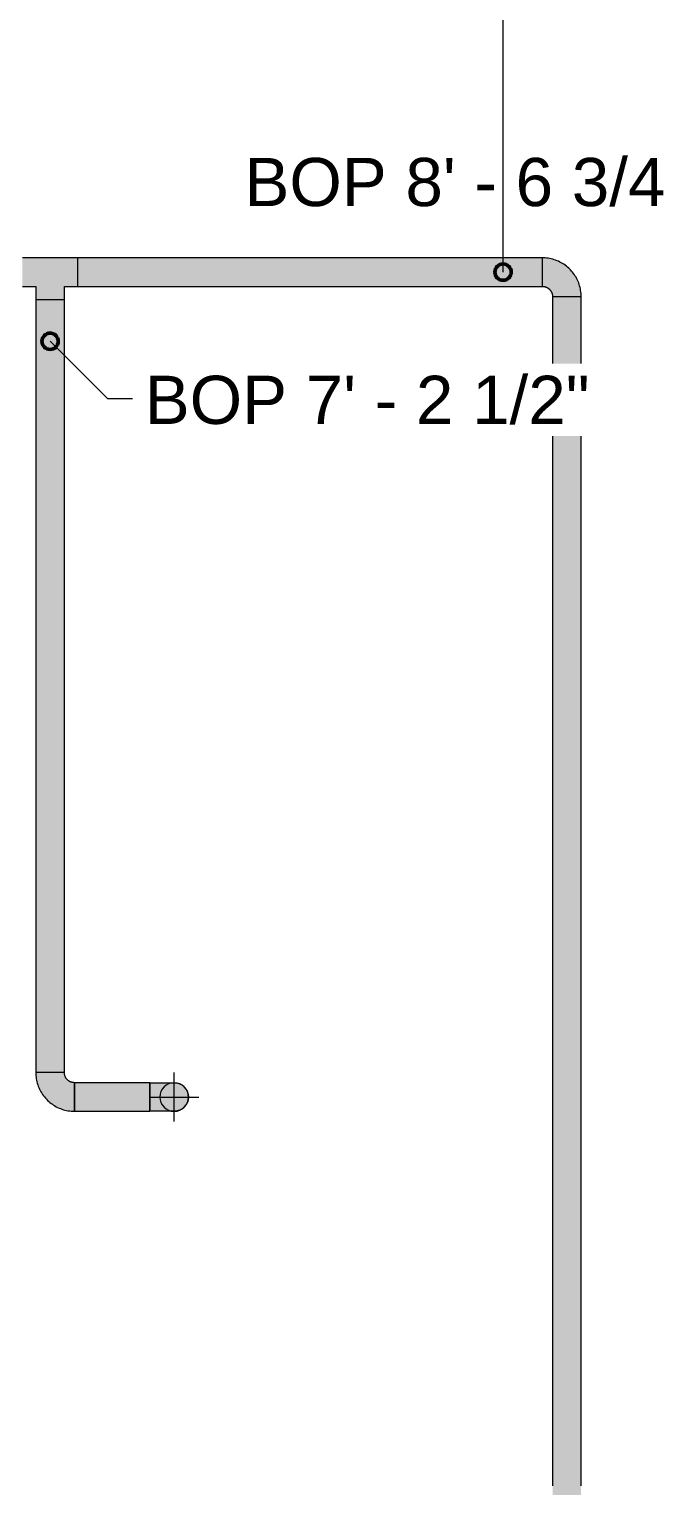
# Model space of a CAD drawing. Header units: inches. Extents: x -3385 to 41, y 7 to 1342.
# Drawn here: x -3101.8 to -3025.1, y 983.1 to 1161.5 of the extents above; entities that cross this region are included whole.
import ezdxf

# ---------------------------------------------------------------- set-up
doc = ezdxf.new("R2010")
doc.units = ezdxf.units.IN
doc.header["$MEASUREMENT"] = 0
for name, color, linetype, lineweight in [('G-ANNO-DIMS', 111, 'Continuous', 9), ('P-PIPE', 3, 'Continuous', 9), ('P-PIPE-CNTR', 3, 'Continuous', 9)]:
    doc.layers.add(name, color=color, linetype=linetype, lineweight=lineweight)
doc.styles.add('Arial', font='arial.ttf', dxfattribs={"height": 5.901198})

# ---------------------------------------------------------------- blocks, each defined once
blk = doc.blocks.new('Elbow - Welded - Generic - Standard-1106298-LOWER PARKING')
at = {"layer": 'P-PIPE'}
h = blk.add_hatch(color=256, dxfattribs=at)
h.paths.add_polyline_path([(-3036, 1128.75), (-3034.25, 1128.75), (-3034.49, 1130.22), (-3035.16, 1131.54), (-3036.24, 1132.6), (-3037.53, 1133.26), (-3039, 1133.49), (-3038.99, 1132.61), (-3039, 1129.99), (-3038.38, 1129.83), (-3037.92, 1129.37), (-3037.75, 1128.75), (-3036.67, 1128.75), (-3036, 1128.75)], flags=0)
h.paths.add_polyline_path([(-3038.99, 1131.29), (-3038.98, 1131.29), (-3038.59, 1131.41)], flags=0)
blk.add_hatch(color=256, dxfattribs=at).paths.add_polyline_path([(-3034.82, 1130.88), (-3035, 1131.26), (-3035.05, 1131.33), (-3034.95, 1131.13)], flags=0)
at = {"layer": 'P-PIPE', "flags": 128}
for points in [[(-3035.64, 1132.1), (-3035.77, 1132.23), (-3035.91, 1132.35), (-3036.06, 1132.47), (-3036.21, 1132.59), (-3036.37, 1132.7), (-3036.53, 1132.8), (-3036.69, 1132.89), (-3036.86, 1132.98), (-3037.03, 1133.07), (-3037.2, 1133.14), (-3037.38, 1133.21), (-3037.56, 1133.27), (-3037.74, 1133.32), (-3037.93, 1133.37), (-3038.11, 1133.41), (-3038.3, 1133.44), (-3038.49, 1133.47), (-3038.68, 1133.48), (-3038.86, 1133.49), (-3039, 1133.49)], [(-3034.25, 1128.75), (-3034.26, 1128.94), (-3034.27, 1129.13), (-3034.29, 1129.32), (-3034.32, 1129.51), (-3034.35, 1129.69), (-3034.39, 1129.88), (-3034.44, 1130.06), (-3034.5, 1130.24), (-3034.56, 1130.42), (-3034.63, 1130.6), (-3034.71, 1130.77), (-3034.79, 1130.94), (-3034.88, 1131.11), (-3034.98, 1131.27), (-3035.08, 1131.43), (-3035.19, 1131.58), (-3035.31, 1131.73), (-3035.43, 1131.88), (-3035.56, 1132.02), (-3035.64, 1132.1)], [(-3039, 1129.99), (-3038.95, 1129.99), (-3038.9, 1129.99), (-3038.85, 1129.98), (-3038.8, 1129.98), (-3038.75, 1129.97), (-3038.7, 1129.96), (-3038.65, 1129.94), (-3038.61, 1129.93), (-3038.56, 1129.91), (-3038.51, 1129.89), (-3038.47, 1129.87), (-3038.42, 1129.85), (-3038.38, 1129.83), (-3038.34, 1129.8), (-3038.3, 1129.78), (-3038.26, 1129.75), (-3038.22, 1129.72), (-3038.18, 1129.68), (-3038.14, 1129.65), (-3038.12, 1129.63)], [(-3038.12, 1129.63), (-3038.08, 1129.59), (-3038.05, 1129.55), (-3038.02, 1129.52), (-3037.99, 1129.48), (-3037.96, 1129.43), (-3037.93, 1129.39), (-3037.91, 1129.35), (-3037.89, 1129.31), (-3037.86, 1129.26), (-3037.84, 1129.21), (-3037.83, 1129.17), (-3037.81, 1129.12), (-3037.8, 1129.07), (-3037.79, 1129.03), (-3037.78, 1128.98), (-3037.77, 1128.93), (-3037.76, 1128.88), (-3037.76, 1128.83), (-3037.76, 1128.78), (-3037.75, 1128.75)]]:
    blk.add_lwpolyline(points, dxfattribs=at)
at = {"layer": 'P-PIPE'}
for centre, major_axis, ratio, start_param, end_param in [((-3039, 1131.74), (0, 1.75), 0.002082, 6.151234, 6.281093), ((-3039, 1131.74), (0, 1.75), 0.002082, 5.760227, 6.019294), ((-3039, 1131.74), (0, 1.75), 0.002082, 5.498128, 5.757495), ((-3039, 1131.74), (0, 1.75), 0.002082, 5.236184, 5.495695), ((-3039, 1131.74), (0, 1.75), 0.002082, 4.974289, 5.233896), ((-3039, 1131.74), (0, 1.75), 0.002082, 4.712412, 4.972096), ((-3039, 1131.74), (0, 1.75), 0.002082, 4.450542, 4.710297), ((-3039, 1131.74), (0, 1.75), 0.002082, 4.188665, 4.448498), ((-3039, 1131.74), (0, 1.75), 0.002082, 3.664824, 3.924899), ((-3039, 1131.74), (0, 1.75), 0.002082, 3.402721, 3.663099), ((-3039, 1131.74), (0, 1.75), 0.002082, 3.141593, 3.4013), ((-3039, 1131.74), (0, 1.75), 0.002082, 3.92677, 4.186698), ((-3036, 1128.75), (1.75, 0), 0.002092, 3.143674, 3.273539), ((-3036, 1128.75), (1.75, 0), 0.002092, 3.405474, 3.664554), ((-3036, 1128.75), (1.75, 0), 0.002092, 3.667273, 3.926652), ((-3036, 1128.75), (1.75, 0), 0.002092, 3.929072, 4.188595), ((-3036, 1128.75), (1.75, 0), 0.002092, 4.190872, 4.45049), ((-3036, 1128.75), (1.75, 0), 0.002092, 4.452671, 4.712366), ((-3036, 1128.75), (1.75, 0), 0.002092, 4.714471, 4.974236), ((-3036, 1128.75), (1.75, 0), 0.002092, 4.97627, 5.236112), ((-3036, 1128.75), (1.75, 0), 0.002092, 5.238069, 5.498007), ((-3036, 1128.75), (1.75, 0), 0.002092, 5.499869, 5.759952), ((-3036, 1128.75), (1.75, 0), 0.002092, 5.761668, 6.022054), ((-3036, 1128.75), (1.75, 0), 0.002092, 6.023468, 6.283185)]:
    blk.add_ellipse(centre, major_axis=major_axis, ratio=ratio, start_param=start_param, end_param=end_param, dxfattribs=at)
blk = doc.blocks.new('Elbow - Welded - Generic - Standard-1086409-LOWER PARKING')
at = {"layer": 'P-PIPE'}
for points in [[(-3086.51, 1030.74), (-3085.81, 1030.74), (-3085.75, 1031.2), (-3085.58, 1031.62), (-3085.26, 1032.01), (-3084.94, 1032.26), (-3084.52, 1032.43), (-3084.06, 1032.49), (-3085.18, 1032.49), (-3086.29, 1032.49), (-3087.06, 1032.49), (-3087.06, 1030.74)], [(-3087.06, 1028.99), (-3084.8, 1029), (-3084.4, 1028.99), (-3084.06, 1028.99), (-3084.52, 1029.05), (-3084.94, 1029.23), (-3085.3, 1029.51), (-3085.58, 1029.87), (-3085.75, 1030.29), (-3085.81, 1030.74), (-3087.06, 1030.74), (-3087.06, 1029.05)]]:
    blk.add_hatch(color=256, dxfattribs=at).paths.add_polyline_path(points, flags=0)
h = blk.add_hatch(color=256, dxfattribs=at)
h.paths.add_polyline_path([(-3082.83, 1029.51), (-3082.83, 1029.51), (-3082.55, 1029.87)], flags=0)
h.paths.add_polyline_path([(-3083.19, 1029.23), (-3083.19, 1029.23), (-3082.83, 1029.51)], flags=0)
h.paths.add_polyline_path([(-3084.06, 1028.99), (-3083.61, 1029.05), (-3083.61, 1029.05), (-3084.06, 1028.99)], flags=0)
h.paths.add_polyline_path([(-3084.06, 1028.99), (-3084.06, 1028.99), (-3084.52, 1029.05)], flags=0)
h.paths.add_polyline_path([(-3084.52, 1029.05), (-3084.52, 1029.05), (-3084.94, 1029.23)], flags=0)
h.paths.add_polyline_path([(-3084.94, 1029.23), (-3084.94, 1029.23), (-3084.94, 1029.23)], flags=0)
for p, q in [((-3087.06, 1030.74), (-3087.06, 1032.49)), ((-3087.06, 1028.99), (-3087.06, 1030.74))]:
    blk.add_line(p, q, dxfattribs=at)
at = {"layer": 'P-PIPE', "flags": 128}
for points in [[(-3087.06, 1032.49), (-3086.94, 1032.49), (-3086.82, 1032.49), (-3086.7, 1032.49), (-3086.58, 1032.49), (-3086.46, 1032.49), (-3086.34, 1032.49), (-3086.23, 1032.49), (-3086.11, 1032.49), (-3086, 1032.49), (-3085.89, 1032.49), (-3085.78, 1032.49), (-3085.67, 1032.49), (-3085.57, 1032.49), (-3085.47, 1032.49), (-3085.37, 1032.49), (-3085.27, 1032.49), (-3085.17, 1032.49), (-3085.08, 1032.49), (-3084.99, 1032.49), (-3084.91, 1032.49), (-3084.83, 1032.49), (-3084.75, 1032.49), (-3084.67, 1032.49), (-3084.6, 1032.49), (-3084.54, 1032.49), (-3084.47, 1032.49), (-3084.42, 1032.49), (-3084.36, 1032.49), (-3084.31, 1032.49), (-3084.27, 1032.49), (-3084.23, 1032.49), (-3084.19, 1032.49), (-3084.16, 1032.49), (-3084.13, 1032.49), (-3084.11, 1032.49), (-3084.09, 1032.49), (-3084.08, 1032.49), (-3084.07, 1032.49), (-3084.06, 1032.49)], [(-3084.06, 1032.49), (-3083.99, 1032.49), (-3083.92, 1032.49), (-3083.85, 1032.48), (-3083.78, 1032.47), (-3083.72, 1032.46), (-3083.65, 1032.44), (-3083.58, 1032.42), (-3083.51, 1032.4), (-3083.45, 1032.38), (-3083.38, 1032.35), (-3083.32, 1032.33), (-3083.25, 1032.3), (-3083.19, 1032.26), (-3083.13, 1032.23), (-3083.07, 1032.19), (-3083.02, 1032.15), (-3082.96, 1032.1), (-3082.91, 1032.06), (-3082.86, 1032.01), (-3082.81, 1031.96), (-3082.76, 1031.91), (-3082.71, 1031.86), (-3082.67, 1031.8), (-3082.63, 1031.75), (-3082.59, 1031.69), (-3082.55, 1031.63), (-3082.52, 1031.57), (-3082.49, 1031.51), (-3082.46, 1031.44), (-3082.43, 1031.38), (-3082.41, 1031.31), (-3082.39, 1031.24), (-3082.37, 1031.18), (-3082.35, 1031.11), (-3082.34, 1031.04), (-3082.33, 1030.97), (-3082.32, 1030.9), (-3082.32, 1030.83), (-3082.31, 1030.76), (-3082.31, 1030.74)], [(-3082.31, 1030.74), (-3082.31, 1030.67), (-3082.32, 1030.6), (-3082.33, 1030.53), (-3082.34, 1030.46), (-3082.35, 1030.4), (-3082.36, 1030.33), (-3082.38, 1030.26), (-3082.4, 1030.19), (-3082.43, 1030.13), (-3082.45, 1030.06), (-3082.48, 1030), (-3082.51, 1029.93), (-3082.54, 1029.87), (-3082.58, 1029.81), (-3082.62, 1029.75), (-3082.66, 1029.7), (-3082.7, 1029.64), (-3082.75, 1029.59), (-3082.79, 1029.54), (-3082.84, 1029.49), (-3082.9, 1029.44), (-3082.95, 1029.39), (-3083, 1029.35), (-3083.06, 1029.31), (-3083.12, 1029.27), (-3083.18, 1029.23), (-3083.24, 1029.2), (-3083.3, 1029.17), (-3083.36, 1029.14), (-3083.43, 1029.11), (-3083.49, 1029.09), (-3083.56, 1029.07), (-3083.63, 1029.05), (-3083.7, 1029.03), (-3083.77, 1029.02), (-3083.83, 1029.01), (-3083.9, 1029), (-3083.97, 1029), (-3084.04, 1028.99), (-3084.06, 1028.99)], [(-3084.07, 1028.99), (-3084.07, 1028.99), (-3084.08, 1028.99), (-3084.1, 1028.99), (-3084.12, 1028.99), (-3084.15, 1028.99), (-3084.18, 1028.99), (-3084.21, 1028.99), (-3084.25, 1028.99), (-3084.3, 1028.99), (-3084.35, 1028.99), (-3084.4, 1028.99), (-3084.46, 1028.99), (-3084.52, 1028.99), (-3084.59, 1028.99), (-3084.66, 1028.99), (-3084.73, 1028.99), (-3084.81, 1028.99), (-3084.89, 1028.99), (-3084.97, 1028.99), (-3085.06, 1028.99), (-3085.15, 1028.99), (-3085.24, 1028.99), (-3085.34, 1028.99), (-3085.44, 1028.99), (-3085.54, 1028.99), (-3085.64, 1028.99), (-3085.75, 1028.99), (-3085.86, 1028.99), (-3085.97, 1028.99), (-3086.08, 1028.99), (-3086.2, 1028.99), (-3086.31, 1028.99), (-3086.43, 1028.99), (-3086.55, 1028.99), (-3086.66, 1028.99), (-3086.78, 1028.99), (-3086.9, 1028.99), (-3087.02, 1028.99), (-3087.06, 1028.99)]]:
    blk.add_lwpolyline(points, dxfattribs=at)
blk = doc.blocks.new('Elbow - Welded - Generic - Standard-V14-LOWER PARKING')
at = {"layer": 'P-PIPE'}
for points in [[(-3096.25, 1028.99), (-3096.25, 1032.49), (-3096.87, 1032.66), (-3097.33, 1033.11), (-3097.49, 1033.74), (-3098.79, 1033.74), (-3100.99, 1033.74), (-3100.76, 1032.27), (-3100.09, 1030.95), (-3099.01, 1029.88), (-3097.72, 1029.23), (-3096.25, 1028.99)], [(-3100.09, 1030.95), (-3100.42, 1031.61), (-3100.25, 1031.22), (-3100.17, 1031.09)]]:
    blk.add_hatch(color=256, dxfattribs=at).paths.add_polyline_path(points, flags=0)
for p, q in [((-3096.25, 1032.49), (-3096.25, 1032.43)), ((-3096.25, 1032.43), (-3096.25, 1032.26)), ((-3096.25, 1032.26), (-3096.25, 1031.98)), ((-3096.25, 1031.98), (-3096.25, 1031.62)), ((-3096.25, 1031.62), (-3096.25, 1031.2)), ((-3096.25, 1031.2), (-3096.25, 1030.75)), ((-3096.25, 1030.74), (-3096.25, 1030.29)), ((-3096.25, 1030.29), (-3096.25, 1029.87)), ((-3096.25, 1029.87), (-3096.25, 1029.51)), ((-3096.25, 1029.51), (-3096.25, 1029.23)), ((-3096.25, 1029.23), (-3096.25, 1029.05)), ((-3096.25, 1029.01), (-3096.25, 1028.99))]:
    blk.add_line(p, q, dxfattribs=at)
at = {"layer": 'P-PIPE', "flags": 128}
for points in [[(-3100.99, 1033.74), (-3100.99, 1033.55), (-3100.98, 1033.36), (-3100.96, 1033.17), (-3100.93, 1032.98), (-3100.9, 1032.79), (-3100.86, 1032.61), (-3100.81, 1032.42), (-3100.75, 1032.24), (-3100.69, 1032.06), (-3100.62, 1031.89), (-3100.54, 1031.72), (-3100.46, 1031.55), (-3100.37, 1031.38), (-3100.27, 1031.22), (-3100.16, 1031.06), (-3100.05, 1030.9), (-3099.94, 1030.75), (-3099.82, 1030.61), (-3099.69, 1030.47), (-3099.55, 1030.33), (-3099.42, 1030.2), (-3099.27, 1030.08), (-3099.12, 1029.96), (-3098.97, 1029.85), (-3098.81, 1029.74), (-3098.65, 1029.65), (-3098.49, 1029.55), (-3098.32, 1029.47), (-3098.14, 1029.39), (-3097.97, 1029.32), (-3097.79, 1029.25), (-3097.61, 1029.19), (-3097.43, 1029.14), (-3097.24, 1029.1), (-3097.06, 1029.06), (-3096.87, 1029.03), (-3096.68, 1029.01), (-3096.49, 1029), (-3096.3, 1028.99), (-3096.25, 1028.99)], [(-3096.25, 1032.49), (-3096.3, 1032.49), (-3096.35, 1032.5), (-3096.4, 1032.5), (-3096.45, 1032.51), (-3096.5, 1032.52), (-3096.55, 1032.53), (-3096.59, 1032.54), (-3096.64, 1032.56), (-3096.69, 1032.57), (-3096.73, 1032.59), (-3096.78, 1032.61), (-3096.82, 1032.63), (-3096.87, 1032.66), (-3096.91, 1032.68), (-3096.95, 1032.71), (-3096.99, 1032.74), (-3097.03, 1032.77), (-3097.07, 1032.8), (-3097.11, 1032.83), (-3097.14, 1032.87), (-3097.18, 1032.91), (-3097.21, 1032.94), (-3097.24, 1032.98), (-3097.27, 1033.02), (-3097.3, 1033.06), (-3097.32, 1033.11), (-3097.35, 1033.15), (-3097.37, 1033.19), (-3097.39, 1033.24), (-3097.41, 1033.29), (-3097.43, 1033.33), (-3097.44, 1033.38), (-3097.45, 1033.43), (-3097.47, 1033.48), (-3097.47, 1033.52), (-3097.48, 1033.57), (-3097.49, 1033.62), (-3097.49, 1033.67), (-3097.49, 1033.72), (-3097.49, 1033.74)]]:
    blk.add_lwpolyline(points, dxfattribs=at)
at = {"layer": 'P-PIPE'}
blk.add_ellipse((-3099.24, 1033.74), major_axis=(1.75, 0), ratio=0.001765, start_param=0, end_param=3.141593, dxfattribs=at)

msp = doc.modelspace()

# ---------------------------------------------------------------- hatches: boundary and pattern name
at = {"layer": 'P-PIPE'}
for points in [[(-3095.857, 1129.993), (-3095.854, 1131.08), (-3095.857, 1133.493), (-3102.629, 1133.493), (-3102.626, 1132.983), (-3102.625, 1130.141), (-3102.627, 1130.141), (-3102.629, 1129.993), (-3100.993, 1129.993), (-3099.239, 1131.746), (-3097.492, 1129.993), (-3097.392, 1129.993)], [(-3083.417, 1131.743), (-3038.993, 1131.743), (-3038.997, 1133.493), (-3095.857, 1133.493), (-3095.854, 1132.618), (-3095.853, 1131.743)], [(-3097.493, 1128.357), (-3097.497, 1129.997), (-3098.184, 1130.689), (-3099.239, 1131.746), (-3100.993, 1129.993), (-3100.993, 1128.357), (-3100.115, 1128.36), (-3097.496, 1128.357)], [(-3100.993, 1033.735), (-3099.696, 1033.738), (-3099.243, 1033.738), (-3099.243, 1128.36), (-3100.993, 1128.357), (-3100.993, 1057.56)], [(-3097.691, 1128.358), (-3099.696, 1128.36), (-3097.727, 1128.358)], [(-3036.005, 983.125), (-3036.005, 1128.747), (-3037.755, 1128.749), (-3037.753, 983.129), (-3036.663, 983.125), (-3036.225, 983.125)], [(-3036.005, 983.125), (-3034.255, 983.129), (-3034.255, 1128.751), (-3035.13, 1128.747), (-3036.005, 1128.747), (-3036.005, 988.833)], [(-3092.155, 1030.743), (-3087.055, 1030.743), (-3087.055, 1032.493), (-3096.251, 1032.493), (-3096.251, 1030.743)], [(-3084.063, 1028.993), (-3083.61, 1029.053), (-3083.188, 1029.227), (-3082.826, 1029.506), (-3082.548, 1029.868), (-3082.373, 1030.29), (-3082.313, 1030.743), (-3082.373, 1031.196), (-3082.548, 1031.618), (-3082.826, 1031.98), (-3083.188, 1032.259), (-3083.61, 1032.433), (-3084.063, 1032.493), (-3084.516, 1032.433), (-3084.938, 1032.259), (-3085.301, 1031.98), (-3085.579, 1031.618), (-3085.753, 1031.196), (-3085.813, 1030.743), (-3085.753, 1030.29), (-3085.579, 1029.868), (-3085.301, 1029.506), (-3084.938, 1029.227), (-3084.516, 1029.053)], [(-3088.584, 1028.993), (-3087.055, 1028.997), (-3087.055, 1030.743), (-3096.251, 1030.743), (-3096.251, 1028.993), (-3095.785, 1028.993)], [(-3035.993, 976.353), (-3034.255, 976.357), (-3034.255, 983.129), (-3035.13, 983.125), (-3037.755, 983.129), (-3037.755, 981.493), (-3037.125, 980.869), (-3035.993, 979.739), (-3037.755, 977.99), (-3037.755, 976.357), (-3036.663, 976.354), (-3035.999, 976.353)]]:
    msp.add_hatch(color=256, dxfattribs=at).paths.add_polyline_path(points, flags=0)
h = msp.add_hatch(color=256, dxfattribs=at)
h.paths.add_polyline_path([(-3048.468, 1129.993), (-3038.997, 1129.993), (-3038.994, 1131.1), (-3038.993, 1131.743), (-3095.853, 1131.743), (-3095.856, 1129.993), (-3083.417, 1129.993)], flags=0)
h.paths.add_polyline_path([(-3095.855, 1130.227), (-3095.854, 1130.227), (-3083.417, 1130.227)], flags=0)
h = msp.add_hatch(color=256, dxfattribs=at)
h.paths.add_polyline_path([(-3097.725, 1128.358), (-3097.725, 1128.358), (-3097.725, 1126.288)], flags=0)
h.paths.add_polyline_path([(-3098.003, 1128.359), (-3098.003, 1128.359), (-3098.003, 1126.288)], flags=0)
h.paths.add_polyline_path([(-3097.493, 1033.735), (-3097.497, 1128.357), (-3098.79, 1128.36), (-3099.243, 1128.36), (-3099.243, 1033.738), (-3097.552, 1033.736)], flags=0)

# ---------------------------------------------------------------- linework, layer by layer
at = {"layer": 'G-ANNO-DIMS'}
for p, q in [((-3099.243, 1123.272), (-3092.226, 1116.254)), ((-3092.226, 1116.254), (-3089.158, 1116.254))]:
    msp.add_line(p, q, dxfattribs=at)
at = {"layer": 'G-ANNO-DIMS', "lineweight": 50}
for centre in [(-3043.814, 1131.743), (-3099.243, 1123.272)]:
    msp.add_circle(centre, 1, dxfattribs=at)
at = {"layer": 'P-PIPE'}
for p, q in [((-3095.857, 1133.493), (-3102.629, 1133.493)), ((-3038.997, 1133.493), (-3095.857, 1133.493)), ((-3102.629, 1129.993), (-3100.993, 1129.993)), ((-3100.993, 1129.993), (-3100.993, 1128.357)), ((-3097.493, 1129.993), (-3095.857, 1129.993)), ((-3097.493, 1128.357), (-3097.493, 1129.993)), ((-3095.857, 1129.993), (-3038.997, 1129.993)), ((-3100.993, 1128.357), (-3100.993, 1033.735)), ((-3097.493, 1033.735), (-3097.493, 1128.357)), ((-3037.755, 1128.751), (-3037.755, 983.129)), ((-3034.255, 983.129), (-3034.255, 1128.751)), ((-3087.055, 1032.493), (-3096.251, 1032.493)), ((-3096.251, 1032.478), (-3096.251, 1032.493)), ((-3096.251, 1032.261), (-3096.251, 1032.433)), ((-3096.251, 1031.983), (-3096.251, 1032.259)), ((-3096.251, 1031.621), (-3096.251, 1031.98)), ((-3096.251, 1031.199), (-3096.251, 1031.618)), ((-3096.251, 1030.746), (-3096.251, 1031.196)), ((-3087.055, 1032.493), (-3087.055, 1028.993)), ((-3096.251, 1030.293), (-3096.251, 1030.743)), ((-3096.251, 1029.871), (-3096.251, 1030.29)), ((-3096.251, 1029.508), (-3096.251, 1029.868)), ((-3096.251, 1029.229), (-3096.251, 1029.506)), ((-3096.251, 1029.053), (-3096.251, 1029.227)), ((-3096.251, 1029.008), (-3096.251, 1029.053)), ((-3096.251, 1028.993), (-3087.055, 1028.993))]:
    msp.add_line(p, q, dxfattribs=at)
for start, end in [(0, 180), (180, 0)]:
    msp.add_arc((-3084.063, 1030.743), 1.75, start, end, dxfattribs=at)
for centre, major_axis, ratio, start_param, end_param in [((-3095.857, 1131.743), (0, 1.75), 0.0020896, 6.0234679, 6.2831853), ((-3095.857, 1131.743), (0, 1.75), 0.0020896, 6.1533207, 6.2831853), ((-3095.857, 1131.743), (0, 1.75), 0.0020896, 5.7616685, 6.0220542), ((-3095.857, 1131.743), (0, 1.75), 0.0020896, 5.7623097, 6.0213859), ((-3095.857, 1131.743), (0, 1.75), 0.0020896, 5.4998692, 5.759952), ((-3095.857, 1131.743), (0, 1.75), 0.0020896, 5.5002099, 5.7595865), ((-3095.857, 1131.743), (0, 1.75), 0.0020896, 5.2380698, 5.4980071), ((-3095.857, 1131.743), (0, 1.75), 0.0020896, 5.2382656, 5.4977871), ((-3038.997, 1131.743), (0, 1.75), 0.0020896, 6.0213859, 6.1513245), ((-3095.857, 1131.743), (0, 1.75), 0.0020896, 4.9762704, 5.236112), ((-3095.857, 1131.743), (0, 1.75), 0.0020896, 4.9763708, 5.2359878), ((-3095.857, 1131.743), (0, 1.75), 0.0020896, 4.714471, 4.9742362), ((-3095.857, 1131.743), (0, 1.75), 0.0020896, 4.714495, 4.9741884), ((-3095.857, 1131.743), (0, 1.75), 0.0020896, 4.4526716, 4.7123656), ((-3095.857, 1131.743), (0, 1.75), 0.0020896, 4.4526244, 4.712389), ((-3095.857, 1131.743), (0, 1.75), 0.0020896, 4.1908722, 4.4504899), ((-3095.857, 1131.743), (0, 1.75), 0.0020896, 4.1907486, 4.4505896), ((-3095.857, 1131.743), (0, 1.75), 0.0020896, 3.9288537, 4.1887902), ((-3095.857, 1131.743), (0, 1.75), 0.0020896, 3.9290728, 4.1885953), ((-3038.997, 1131.743), (0, 1.75), 0.0020896, 4.712389, 4.9721438), ((-3038.997, 1131.743), (0, 1.75), 0.0020896, 4.4505896, 4.7102729), ((-3095.857, 1131.743), (0, 1.75), 0.0020896, 3.2735274, 3.403392), ((-3095.857, 1131.743), (0, 1.75), 0.0020896, 3.1436747, 3.2735393), ((-3095.857, 1131.743), (0, 1.75), 0.0020896, 3.4054741, 3.6645541), ((-3095.857, 1131.743), (0, 1.75), 0.0020896, 3.4048097, 3.6651914), ((-3095.857, 1131.743), (0, 1.75), 0.0020896, 3.6672734, 3.9266516), ((-3095.857, 1131.743), (0, 1.75), 0.0020896, 3.6669095, 3.9269908), ((-3038.997, 1131.743), (0, 1.75), 0.0020896, 3.1415927, 3.2713528), ((-3099.243, 1128.357), (1.75, 0), 0.002082, 3.0096426, 3.139503), ((-3099.243, 1128.357), (1.75, 0), 0.0017651, 2.8797933, 3.0097142), ((-3099.243, 1128.357), (1.75, 0), 0.0017651, 2.6179939, 2.8783704), ((-3099.243, 1128.357), (1.75, 0), 0.002082, 2.6186335, 2.8777036), ((-3099.243, 1128.357), (1.75, 0), 0.002082, 2.3565349, 2.6159042), ((-3099.243, 1128.357), (1.75, 0), 0.0017651, 2.3561945, 2.6162696), ((-3099.243, 1128.357), (1.75, 0), 0.002082, 2.0945908, 2.3541049), ((-3099.243, 1128.357), (1.75, 0), 0.0017651, 2.0943951, 2.3543247), ((-3099.243, 1128.357), (1.75, 0), 0.002082, 1.8326958, 2.0923055), ((-3099.243, 1128.357), (1.75, 0), 0.0017651, 1.8325957, 2.0924295), ((-3099.243, 1128.357), (-1.75, 0), 0.002082, 4.7124125, 4.9720987), ((-3099.243, 1128.357), (1.75, 0), 0.0017651, 1.5707963, 1.8305535), ((-3099.243, 1128.357), (1.75, 0), 0.002082, 1.308949, 1.5687067), ((-3099.243, 1128.357), (1.75, 0), 0.0017651, 1.3089969, 1.5686826), ((-3099.243, 1128.357), (1.75, 0), 0.002082, 1.0470728, 1.3069073), ((-3099.243, 1128.357), (1.75, 0), 0.0017651, 1.0471976, 1.3068066), ((-3099.243, 1128.357), (1.75, 0), 0.002082, 0.7851774, 1.0451079), ((-3099.243, 1128.357), (1.75, 0), 0.0017651, 0.7853982, 1.0449114), ((-3099.243, 1128.357), (1.75, 0), 0.002082, 0.5232319, 0.7833085), ((-3099.243, 1128.357), (1.75, 0), 0.0017651, 0.5235988, 0.7829666), ((-3099.243, 1128.357), (1.75, 0), 0.002082, 0.2611287, 0.5215091), ((-3099.243, 1128.357), (1.75, 0), 0.0017651, 0.2617994, 0.5208657), ((-3099.243, 1128.357), (1.75, 0), 0.002082, 0, 0.2597098), ((-3099.243, 1128.357), (1.75, 0), 0.0017651, 0, 0.12992), ((-3036.005, 1128.751), (1.75, 0), 0.002092, 3.2735272, 3.403392), ((-3036.005, 1128.751), (1.75, 0), 0.002092, 3.4048094, 3.6651914), ((-3036.005, 1128.751), (1.75, 0), 0.002092, 3.6669091, 3.9269908), ((-3036.005, 1128.751), (1.75, 0), 0.002092, 3.9288534, 4.1887902), ((-3036.005, 1128.751), (1.75, 0), 0.002092, 4.1907482, 4.4505896), ((-3036.005, 1128.751), (1.75, 0), 0.002092, 4.452624, 4.712389), ((-3036.005, 1128.751), (1.75, 0), 0.002092, 4.7144945, 4.9741884), ((-3036.005, 1128.751), (1.75, 0), 0.002092, 4.9763703, 5.2359878), ((-3036.005, 1128.751), (1.75, 0), 0.002092, 5.2382652, 5.4977871), ((-3036.005, 1128.751), (1.75, 0), 0.002092, 5.5002094, 5.7595865), ((-3036.005, 1128.751), (1.75, 0), 0.002092, 5.7623091, 6.0213859), ((-3036.005, 1128.751), (1.75, 0), 0.002092, 6.1533205, 6.2831853), ((-3099.243, 1033.735), (1.75, 0), 0.0017651, 1.5707963, 3.1415927), ((-3099.243, 1033.735), (1.75, 0), 0.0017651, 0, 1.5707963)]:
    msp.add_ellipse(centre, major_axis=major_axis, ratio=ratio, start_param=start_param, end_param=end_param, dxfattribs=at)
at = {"layer": 'P-PIPE-CNTR'}
for p, q in [((-3084.063, 1027.743), (-3084.063, 1033.743)), ((-3087.063, 1030.743), (-3081.063, 1030.743))]:
    msp.add_line(p, q, dxfattribs=at)

# ---------------------------------------------------------------- block references
at = {"layer": 'P-PIPE'}
for name in ['Elbow - Welded - Generic - Standard-1106298-LOWER PARKING', 'Elbow - Welded - Generic - Standard-V14-LOWER PARKING', 'Elbow - Welded - Generic - Standard-1086409-LOWER PARKING']:
    msp.add_blockref(name, (0, 0), dxfattribs=at)

# ---------------------------------------------------------------- texts
at = {"layer": 'G-ANNO-DIMS', "insert": (-3075.458, 1145.73), "char_height": 5.9012, "width": 64.872, "attachment_point": 1, "line_spacing_factor": 0.938532, "style": 'Arial', "bg_fill": 3, "box_fill_scale": 1.25, "bg_fill_color": 0, "bg_fill_transparency": 0}
msp.add_mtext('BOP 8\' - 6 3/4"', dxfattribs=at)

# ---------------------------------------------------------------- next in the draw order: linework, layer by layer
at = {"layer": 'G-ANNO-DIMS'}
msp.add_line((-3043.814, 1131.743), (-3043.814, 1170.763), dxfattribs=at)

# ---------------------------------------------------------------- next in the draw order: texts
at = {"layer": 'G-ANNO-DIMS', "insert": (-3087.658, 1119.059), "char_height": 5.9012, "width": 64.872, "attachment_point": 1, "line_spacing_factor": 0.938532, "style": 'Arial', "bg_fill": 3, "box_fill_scale": 1.25, "bg_fill_color": 0, "bg_fill_transparency": 0}
msp.add_mtext('BOP 7\' - 2 1/2"', dxfattribs=at)

doc.saveas('drawing.dxf')
